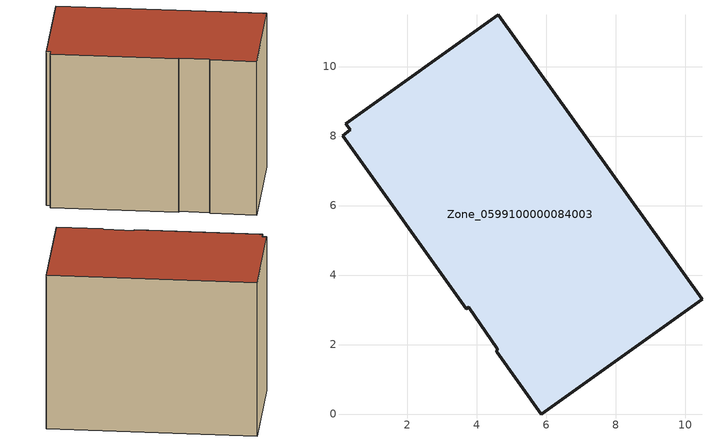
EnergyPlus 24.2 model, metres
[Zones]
Zone_0599100000084003
 floor ground (C_G): 0.35,8.19 0.22,8.35 4.61,11.49 10.48,3.3 5.85,0 4.58,1.79 4.59,1.88 3.76,3.08 3.69,3.03 0.13,8.01 z0
 wall outside (C_F): 5.85,0 10.48,3.3 4.61,11.49 0.22,8.35 0.35,8.19 0.13,8.01 3.69,3.03 3.76,3.08 4.59,1.88 4.58,1.79 5.85,0 z0:7.98
 roof outside (C_R): 0.22,8.35 0.35,8.19 0.13,8.01 3.69,3.03 3.76,3.08 4.59,1.88 4.58,1.79 5.85,0 10.48,3.3 4.61,11.49 z7.98
[BUILDING]
Pand.0599100000084003: North Axis=0; Terrain=City; Loads Convergence Tolerance Value=0.04; Temperature Convergence Tolerance Value=0.4; Solar Distribution=FullExterior; Maximum Number of Warmup Days=25; Minimum Number of Warmup Days=1
[Site:Location]
Rotterdam.The.Hague.AP_ZH_NLD Design_Conditions: Latitude=51.96; Longitude=4.45; Time Zone=1; Elevation=-4.5
[SITE:GROUNDTEMPERATURE:BUILDINGSURFACE]
18, 18, 18, 18, 18, 18, 18, 18, 18, 18, 18, 18
[MATERIAL] Thermal Absorptance=0.9; Solar Absorptance=0.7; Visible Absorptance=0.7
Name | Roughness | Thickness | Conductivity | Density | Specific Heat
G.TC.1975-1991 | MediumSmooth | 0.15 | 0.288461 | 540 | 1210
F.TC.1975-1991 | Rough | 0.3 | 0.230769 | 1920 | 840
R.TC.1975-1991 | MediumRough | 0.2 | 0.153846 | 1500 | 1000
[CONSTRUCTION]
C_G: G.TC.1975-1991
C_F: F.TC.1975-1991
C_R: R.TC.1975-1991
[ZONE]
Zone_0599100000084003: Type=1; Multiplier=1; Ceiling Height=Autocalculate; Volume=Autocalculate; Floor Area=autocalculate; Part of Total Floor Area=Yes
[ZONEINFILTRATION:DESIGNFLOWRATE]
Infil_Zone_0599100000084003: Zone or ZoneList or Space or SpaceList=Zone_0599100000084003; Schedule=AlwaysOn; Design Flow Rate Calculation Method=Flow/Area; Flow Rate per Floor Area=0.003; Constant Term Coefficient=1; Temperature Term Coefficient=0; Velocity Term Coefficient=0; Velocity Squared Term Coefficient=0
[HVACTEMPLATE:ZONE:IDEALLOADSAIRSYSTEM]
Zone_0599100000084003: Maximum Heating Supply Air Temperature=50; Minimum Cooling Supply Air Temperature=13; Maximum Heating Supply Air Humidity Ratio=0.0156; Minimum Cooling Supply Air Humidity Ratio=0.0077; Heating Limit=NoLimit; Cooling Limit=NoLimit; Dehumidification Control Type=ConstantSensibleHeatRatio; Cooling Sensible Heat Ratio=0.7; Dehumidification Setpoint=60; Humidification Control Type=None; Humidification Setpoint=30; Outdoor Air Method=None; Outdoor Air Flow Rate per Person=0.00944; Outdoor Air Flow Rate per Zone Floor Area=0; Outdoor Air Flow Rate per Zone=0; Demand Controlled Ventilation Type=None; Outdoor Air Economizer Type=NoEconomizer; Heat Recovery Type=None; Sensible Heat Recovery Effectiveness=0.7; Latent Heat Recovery Effectiveness=0.65
[ZONECONTROL:THERMOSTAT]
ThermostatControl_Zone_0599100000084003: Zone or ZoneList=Zone_0599100000084003; Control Type Schedule=DualSetpointControlType; Control 1=Thermostat_Zone_0599100000084003; Temperature Difference Between Cutout And Setpoint=0
[THERMOSTATSETPOINT:DUALSETPOINT]
Thermostat_Zone_0599100000084003: Heating Setpoint Temperature Schedule=HeatingSetpoint_Zone_0599100000084003; Cooling Setpoint Temperature Schedule=CoolingSetpoint_Zone_0599100000084003
[SCHEDULE:COMPACT]
HeatingSetpoint_Zone_0599100000084003: Through: 12/31, For: AllDays, Until: 24:00, 21
CoolingSetpoint_Zone_0599100000084003: Through: 12/31, For: AllDays, Until: 24:00, 24
DualSetpointControlType: Through: 12/31, For: AllDays, Until: 24:00, 4
AlwaysOn: Through: 12/31, For: AllDays, Until: 24:00, 1
